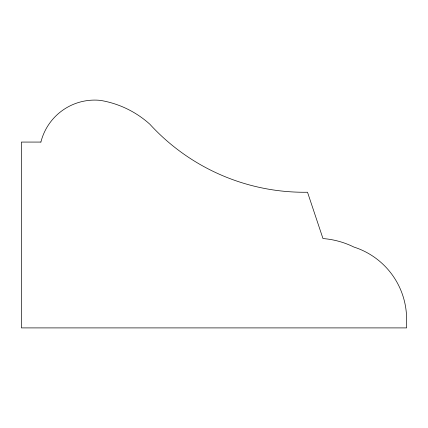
<?xml version="1.0" encoding="UTF-8"?>
<svg xmlns="http://www.w3.org/2000/svg" width="428" height="428" viewBox="0 0 428 428"><rect width="100%" height="100%" fill="white"/><g stroke="black" fill="none" stroke-linecap="round" stroke-linejoin="round"><path stroke-width="0.64" d="M40.895 142.069L21.4 142.069L21.4 327.901L406.6 327.901L406.6 318.421A75.793 75.793 0 0 0 353.886 247.047A84.503 84.503 0 0 0 322.974 238.556L307.518 192.242A209.41 209.41 0 0 1 149.864 124.238A97.728 97.728 0 0 0 100.403 100.387A55.463 55.463 0 0 0 40.895 142.069"/></g></svg>
